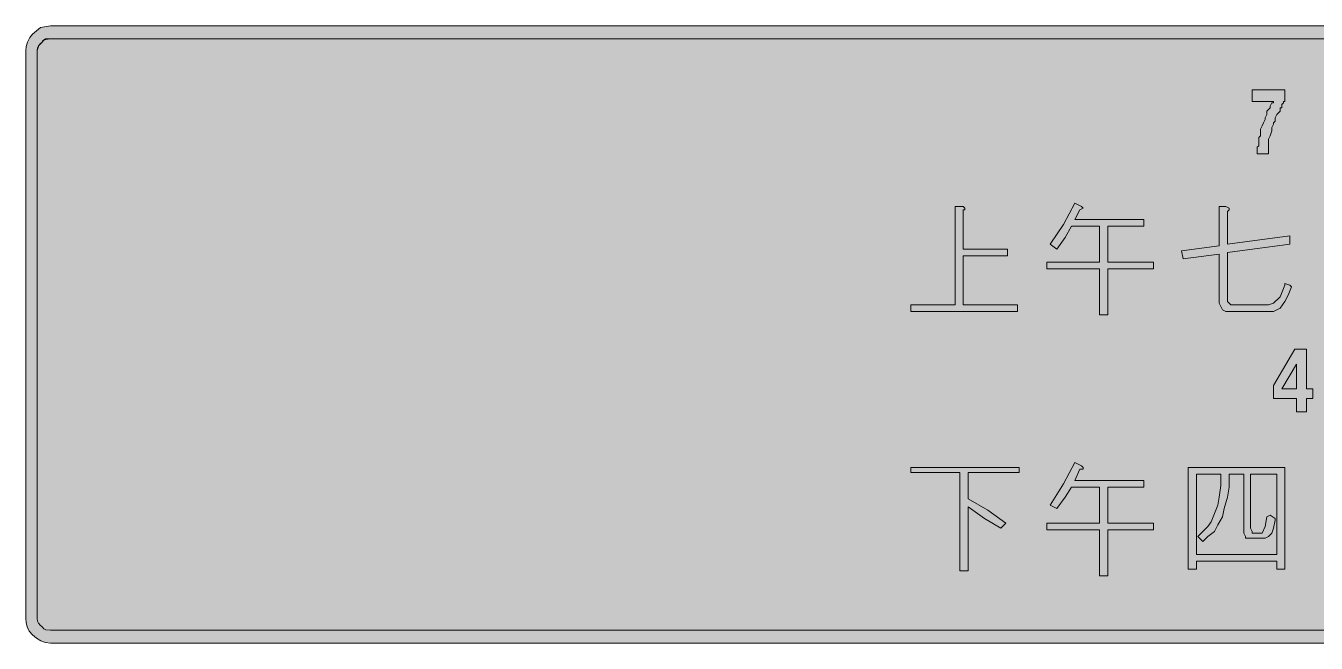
# Model space of a CAD drawing. Header units: metres. Extents: x 14 to 555, y 81 to 193.
# Drawn here: x 13.9 to 249.8, y 80.6 to 193.4 of the extents above; entities that cross this region are included whole.
import ezdxf

# ---------------------------------------------------------------- set-up
doc = ezdxf.new("R2010")
doc.units = ezdxf.units.M
doc.layers.add('FILL_BLACK_000000', color=7, linetype='Continuous', true_color=0x000000)
doc.layers.add('FILL_PINK_E1E1E1', color=7, linetype='Continuous', true_color=0xe1e1e1)

msp = doc.modelspace()

# ---------------------------------------------------------------- hatches: boundary and pattern name
at = {"layer": 'FILL_BLACK_000000', "true_color": 0x000000}
h = msp.add_hatch(color=7, dxfattribs=at)
h.dxf.hatch_style = 1
h.paths.add_polyline_path([(551.25, 193.27), (552.11, 192.97), (552.92, 192.49), (553.65, 191.88), (554.22, 191.16), (554.59, 190.38), (554.79, 189.6), (554.85, 188.88), (554.85, 85.08), (554.79, 84.36), (554.59, 83.58), (554.22, 82.8), (553.65, 82.08), (552.92, 81.47), (552.11, 80.99), (551.25, 80.69), (550.35, 80.58), (18.45, 80.58), (17.55, 80.69), (16.69, 80.99), (15.88, 81.47), (15.15, 82.08), (14.58, 82.8), (14.21, 83.58), (14.01, 84.36), (13.95, 85.08), (13.95, 188.88), (13.99, 189.63), (14.25, 190.38), (14.7, 191.24), (15.15, 191.88), (16.65, 193.08), (18.45, 193.38), (550.35, 193.38), (551.25, 193.27)])
h.paths.add_polyline_path([(17.23, 190.73), (16.95, 190.38), (16.56, 190.1), (16.27, 189.74), (16.11, 189.33), (16.05, 188.88), (16.05, 85.08), (16.11, 84.63), (16.27, 84.22), (16.56, 83.86), (16.95, 83.58), (17.23, 83.23), (17.59, 83.05), (18.45, 82.98), (550.35, 82.98), (551.21, 83.05), (551.57, 83.23), (551.85, 83.58), (552.2, 83.86), (552.37, 84.22), (552.45, 85.08), (552.45, 188.88), (552.45, 189.78), (552.4, 189.96), (552.26, 190.08), (551.85, 190.38), (551.57, 190.73), (551.21, 190.9), (550.35, 190.98), (18.45, 190.98), (17.59, 190.9), (17.23, 190.73)], flags=16)
h = msp.add_hatch(color=7, dxfattribs=at)
h.dxf.hatch_style = 1
h.paths.add_polyline_path([(238.95, 170.58), (238.95, 171.18), (239.25, 171.48), (239.25, 172.38), (239.25, 172.98), (239.55, 173.28), (239.55, 174.18), (239.55, 174.48), (239.85, 175.08), (240.15, 175.68), (240.45, 176.28), (240.45, 176.58), (240.75, 177.18), (240.75, 177.48), (240.75, 177.78), (241.35, 178.38), (241.35, 178.68), (241.65, 179.28), (241.95, 179.28), (241.95, 179.58), (238.05, 179.58), (238.05, 181.68), (244.05, 181.68), (244.05, 179.58), (243.75, 179.58), (243.75, 179.28), (243.45, 178.98), (243.45, 178.68), (243.45, 178.38), (243.15, 178.38), (243.15, 177.78), (242.85, 177.48), (242.55, 177.18), (242.25, 176.58), (242.25, 175.98), (241.95, 175.68), (241.95, 175.38), (241.65, 174.78), (241.65, 174.48), (241.65, 174.18), (241.35, 173.28), (241.05, 172.68), (241.05, 172.38), (241.05, 172.08), (241.05, 171.48), (241.05, 170.88), (241.05, 170.58), (241.05, 169.98), (238.95, 169.98), (238.95, 170.58)])
h = msp.add_hatch(color=7, dxfattribs=at)
h.dxf.hatch_style = 1
h.paths.add_polyline_path([(185.25, 151.38), (185.25, 142.38), (195.15, 142.38), (195.15, 141.18), (175.65, 141.18), (175.65, 142.38), (183.75, 142.38), (183.75, 160.38), (184.65, 160.38), (185.25, 160.38), (185.55, 160.08), (185.55, 159.78), (185.25, 159.78), (185.25, 152.58), (193.35, 152.58), (193.35, 151.38), (185.25, 151.38)])
h = msp.add_hatch(color=7, dxfattribs=at)
h.dxf.hatch_style = 1
h.paths.add_polyline_path([(218.25, 156.78), (211.65, 156.78), (211.65, 150.18), (220.05, 150.18), (220.05, 148.98), (211.65, 148.98), (211.65, 140.58), (210.15, 140.58), (210.15, 148.98), (200.55, 148.98), (200.55, 150.18), (210.15, 150.18), (210.15, 156.78), (205.05, 156.78), (203.85, 154.68), (202.35, 152.58), (201.15, 153.48), (203.55, 157.08), (205.65, 160.98), (206.25, 160.68), (206.85, 160.38), (207.15, 160.08), (206.55, 159.78), (205.65, 157.98), (218.25, 157.98), (218.25, 156.78)])
h = msp.add_hatch(color=7, dxfattribs=at)
h.dxf.hatch_style = 1
h.paths.add_polyline_path([(232.05, 153.18), (232.05, 160.38), (233.25, 160.38), (233.85, 160.08), (233.85, 159.78), (233.55, 159.48), (233.55, 153.48), (244.95, 154.98), (244.95, 153.48), (233.55, 151.98), (233.55, 142.98), (234.15, 142.38), (235.65, 142.38), (241.05, 142.38), (241.95, 142.68), (243.15, 143.88), (244.05, 145.98), (244.05, 146.28), (244.95, 145.98), (245.25, 145.68), (244.65, 144.18), (244.05, 142.98), (243.15, 141.78), (241.95, 141.18), (240.75, 141.18), (233.85, 141.18), (233.25, 141.18), (232.65, 141.48), (232.35, 142.08), (232.05, 142.68), (232.05, 151.68), (225.45, 150.78), (225.15, 152.28), (232.05, 153.18)])
h = msp.add_hatch(color=7, dxfattribs=at)
h.dxf.hatch_style = 1
h.paths.add_polyline_path([(245.85, 134.28), (247.95, 134.28), (247.95, 127.08), (249.15, 127.08), (249.15, 125.28), (247.95, 125.28), (247.95, 122.88), (246.15, 122.88), (246.15, 125.28), (241.95, 125.28), (241.95, 127.68), (245.85, 134.28)])
h.paths.add_polyline_path([(246.15, 127.08), (246.15, 131.58), (243.45, 127.08), (246.15, 127.08)], flags=16)
h = msp.add_hatch(color=7, dxfattribs=at)
h.dxf.hatch_style = 1
h.paths.add_polyline_path([(218.25, 109.08), (211.65, 109.08), (211.65, 102.48), (220.05, 102.48), (220.05, 101.28), (211.65, 101.28), (211.65, 92.88), (210.15, 92.88), (210.15, 101.28), (200.55, 101.28), (200.55, 102.48), (210.15, 102.48), (210.15, 109.08), (205.05, 109.08), (203.85, 107.28), (202.35, 105.18), (201.15, 105.78), (203.55, 109.68), (205.65, 113.58), (206.25, 113.28), (206.85, 112.98), (207.15, 112.68), (207.15, 112.38), (206.55, 112.38), (205.65, 110.28), (218.25, 110.28), (218.25, 109.08)])
h = msp.add_hatch(color=7, dxfattribs=at)
h.dxf.hatch_style = 1
h.paths.add_polyline_path([(195.45, 112.68), (195.45, 111.78), (186.15, 111.78), (186.15, 106.98), (189.75, 104.88), (193.05, 102.48), (192.15, 101.58), (189.15, 103.38), (186.15, 105.48), (186.15, 93.78), (184.65, 93.78), (184.65, 111.78), (175.65, 111.78), (175.65, 112.68), (195.45, 112.68)])
h = msp.add_hatch(color=7, dxfattribs=at)
h.dxf.hatch_style = 1
h.paths.add_polyline_path([(227.85, 95.58), (227.85, 94.08), (226.35, 94.08), (226.35, 112.68), (244.05, 112.68), (244.05, 94.08), (242.55, 94.08), (242.55, 95.58), (227.85, 95.58)])
h.paths.add_polyline_path([(236.85, 100.08), (236.55, 100.68), (236.55, 101.28), (236.55, 111.48), (233.85, 111.48), (233.85, 109.08), (233.55, 107.28), (232.95, 105.18), (232.65, 103.68), (231.75, 102.18), (231.15, 100.98), (229.95, 100.08), (229.05, 99.18), (228.15, 100.08), (229.05, 100.98), (229.95, 101.88), (230.55, 102.78), (231.15, 104.28), (231.75, 105.78), (232.05, 107.28), (232.35, 109.38), (232.35, 111.48), (227.85, 111.48), (227.85, 96.78), (242.55, 96.78), (242.55, 111.48), (237.75, 111.48), (237.75, 101.58), (238.05, 100.98), (238.05, 100.68), (239.85, 100.68), (240.45, 101.88), (240.75, 103.68), (241.35, 103.98), (242.25, 103.38), (242.25, 103.08), (241.95, 101.58), (241.65, 100.68), (241.05, 100.08), (240.45, 99.78), (237.45, 99.78), (236.85, 99.78), (236.85, 100.08)], flags=16)
at = {"layer": 'FILL_PINK_E1E1E1', "true_color": 0xe1e1e1}
h = msp.add_hatch(color=7, dxfattribs=at)
h.dxf.hatch_style = 1
h.paths.add_polyline_path([(18.45, 82.98), (17.59, 83.05), (17.23, 83.23), (16.95, 83.58), (16.56, 83.86), (16.27, 84.22), (16.11, 84.63), (16.05, 85.08), (16.05, 188.88), (16.35, 189.78), (16.95, 190.38), (17, 190.56), (17.14, 190.68), (17.55, 190.98), (18.45, 190.98), (550.35, 190.98), (551.21, 190.9), (551.57, 190.73), (551.85, 190.38), (552.2, 190.1), (552.37, 189.74), (552.45, 188.88), (552.45, 85.08), (552.29, 84.25), (551.85, 83.58), (551.18, 83.14), (550.35, 82.98), (18.45, 82.98)])

# ---------------------------------------------------------------- linework, layer by layer
at = {"layer": 'FILL_BLACK_000000', "lineweight": 0, "true_color": 0x000000}
for points in [[(550.35, 80.58), (18.45, 80.58), (17.55, 80.69), (16.69, 80.99), (15.88, 81.47), (15.15, 82.08), (14.58, 82.8), (14.21, 83.58), (14.01, 84.36), (13.95, 85.08), (13.95, 188.88), (13.99, 189.63), (14.25, 190.38), (14.7, 191.24), (15.15, 191.88), (16.65, 193.08), (18.45, 193.38), (550.35, 193.38)], [(550.35, 190.98), (18.45, 190.98), (17.59, 190.9), (17.23, 190.73), (16.95, 190.38), (16.56, 190.1), (16.27, 189.74), (16.11, 189.33), (16.05, 188.88), (16.05, 85.08), (16.11, 84.63), (16.27, 84.22), (16.56, 83.86), (16.95, 83.58), (17.23, 83.23), (17.59, 83.05), (18.45, 82.98), (550.35, 82.98)]]:
    msp.add_lwpolyline(points, dxfattribs=at)
for points in [[(238.95, 170.58), (238.95, 171.18), (239.25, 171.48), (239.25, 172.38), (239.25, 172.98), (239.55, 173.28), (239.55, 174.18), (239.55, 174.48), (239.85, 175.08), (240.15, 175.68), (240.45, 176.28), (240.45, 176.58), (240.75, 177.18), (240.75, 177.48), (240.75, 177.78), (241.35, 178.38), (241.35, 178.68), (241.65, 179.28), (241.95, 179.28), (241.95, 179.58), (238.05, 179.58), (238.05, 181.68), (244.05, 181.68), (244.05, 179.58), (243.75, 179.58), (243.75, 179.28), (243.45, 178.98), (243.45, 178.68), (243.45, 178.38), (243.15, 178.38), (243.15, 177.78), (242.85, 177.48), (242.55, 177.18), (242.25, 176.58), (242.25, 175.98), (241.95, 175.68), (241.95, 175.38), (241.65, 174.78), (241.65, 174.48), (241.65, 174.18), (241.35, 173.28), (241.05, 172.68), (241.05, 172.38), (241.05, 172.08), (241.05, 171.48), (241.05, 170.88), (241.05, 170.58), (241.05, 169.98), (238.95, 169.98)], [(185.25, 151.38), (185.25, 142.38), (195.15, 142.38), (195.15, 141.18), (175.65, 141.18), (175.65, 142.38), (183.75, 142.38), (183.75, 160.38), (184.65, 160.38), (185.25, 160.38), (185.55, 160.08), (185.55, 159.78), (185.25, 159.78), (185.25, 152.58), (193.35, 152.58), (193.35, 151.38)], [(218.25, 156.78), (211.65, 156.78), (211.65, 150.18), (220.05, 150.18), (220.05, 148.98), (211.65, 148.98), (211.65, 140.58), (210.15, 140.58), (210.15, 148.98), (200.55, 148.98), (200.55, 150.18), (210.15, 150.18), (210.15, 156.78), (205.05, 156.78), (203.85, 154.68), (202.35, 152.58), (201.15, 153.48), (203.55, 157.08), (205.65, 160.98), (206.25, 160.68), (206.85, 160.38), (207.15, 160.08), (206.55, 159.78), (205.65, 157.98), (218.25, 157.98)], [(232.05, 153.18), (232.05, 160.38), (233.25, 160.38), (233.85, 160.08), (233.85, 159.78), (233.55, 159.48), (233.55, 153.48), (244.95, 154.98), (244.95, 153.48), (233.55, 151.98), (233.55, 142.98), (234.15, 142.38), (235.65, 142.38), (241.05, 142.38), (241.95, 142.68), (243.15, 143.88), (244.05, 145.98), (244.05, 146.28), (244.95, 145.98), (245.25, 145.68), (244.65, 144.18), (244.05, 142.98), (243.15, 141.78), (241.95, 141.18), (240.75, 141.18), (233.85, 141.18), (233.25, 141.18), (232.65, 141.48), (232.35, 142.08), (232.05, 142.68), (232.05, 151.68), (225.45, 150.78), (225.15, 152.28)], [(245.85, 134.28), (247.95, 134.28), (247.95, 127.08), (249.15, 127.08), (249.15, 125.28), (247.95, 125.28), (247.95, 122.88), (246.15, 122.88), (246.15, 125.28), (241.95, 125.28), (241.95, 127.68)], [(246.15, 127.08), (246.15, 131.58), (243.45, 127.08)], [(218.25, 109.08), (211.65, 109.08), (211.65, 102.48), (220.05, 102.48), (220.05, 101.28), (211.65, 101.28), (211.65, 92.88), (210.15, 92.88), (210.15, 101.28), (200.55, 101.28), (200.55, 102.48), (210.15, 102.48), (210.15, 109.08), (205.05, 109.08), (203.85, 107.28), (202.35, 105.18), (201.15, 105.78), (203.55, 109.68), (205.65, 113.58), (206.25, 113.28), (206.85, 112.98), (207.15, 112.68), (207.15, 112.38), (206.55, 112.38), (205.65, 110.28), (218.25, 110.28)], [(195.45, 112.68), (195.45, 111.78), (186.15, 111.78), (186.15, 106.98), (189.75, 104.88), (193.05, 102.48), (192.15, 101.58), (189.15, 103.38), (186.15, 105.48), (186.15, 93.78), (184.65, 93.78), (184.65, 111.78), (175.65, 111.78), (175.65, 112.68)], [(227.85, 95.58), (227.85, 94.08), (226.35, 94.08), (226.35, 112.68), (244.05, 112.68), (244.05, 94.08), (242.55, 94.08), (242.55, 95.58)], [(236.85, 100.08), (236.55, 100.68), (236.55, 101.28), (236.55, 111.48), (233.85, 111.48), (233.85, 109.08), (233.55, 107.28), (232.95, 105.18), (232.65, 103.68), (231.75, 102.18), (231.15, 100.98), (229.95, 100.08), (229.05, 99.18), (228.15, 100.08), (229.05, 100.98), (229.95, 101.88), (230.55, 102.78), (231.15, 104.28), (231.75, 105.78), (232.05, 107.28), (232.35, 109.38), (232.35, 111.48), (227.85, 111.48), (227.85, 96.78), (242.55, 96.78), (242.55, 111.48), (237.75, 111.48), (237.75, 101.58), (238.05, 100.98), (238.05, 100.68), (239.85, 100.68), (240.45, 101.88), (240.75, 103.68), (241.35, 103.98), (242.25, 103.38), (242.25, 103.08), (241.95, 101.58), (241.65, 100.68), (241.05, 100.08), (240.45, 99.78), (237.45, 99.78), (236.85, 99.78)]]:
    msp.add_lwpolyline(points, close=True, dxfattribs=at)
at = {"layer": 'FILL_PINK_E1E1E1', "lineweight": 0, "true_color": 0xe1e1e1}
msp.add_lwpolyline([(550.35, 82.98), (18.45, 82.98), (17.59, 83.05), (17.23, 83.23), (16.95, 83.58), (16.56, 83.86), (16.27, 84.22), (16.11, 84.63), (16.05, 85.08), (16.05, 188.88), (16.35, 189.78), (16.95, 190.38), (17, 190.56), (17.14, 190.68), (17.55, 190.98), (18.45, 190.98), (550.35, 190.98)], dxfattribs=at)

doc.saveas('drawing.dxf')
